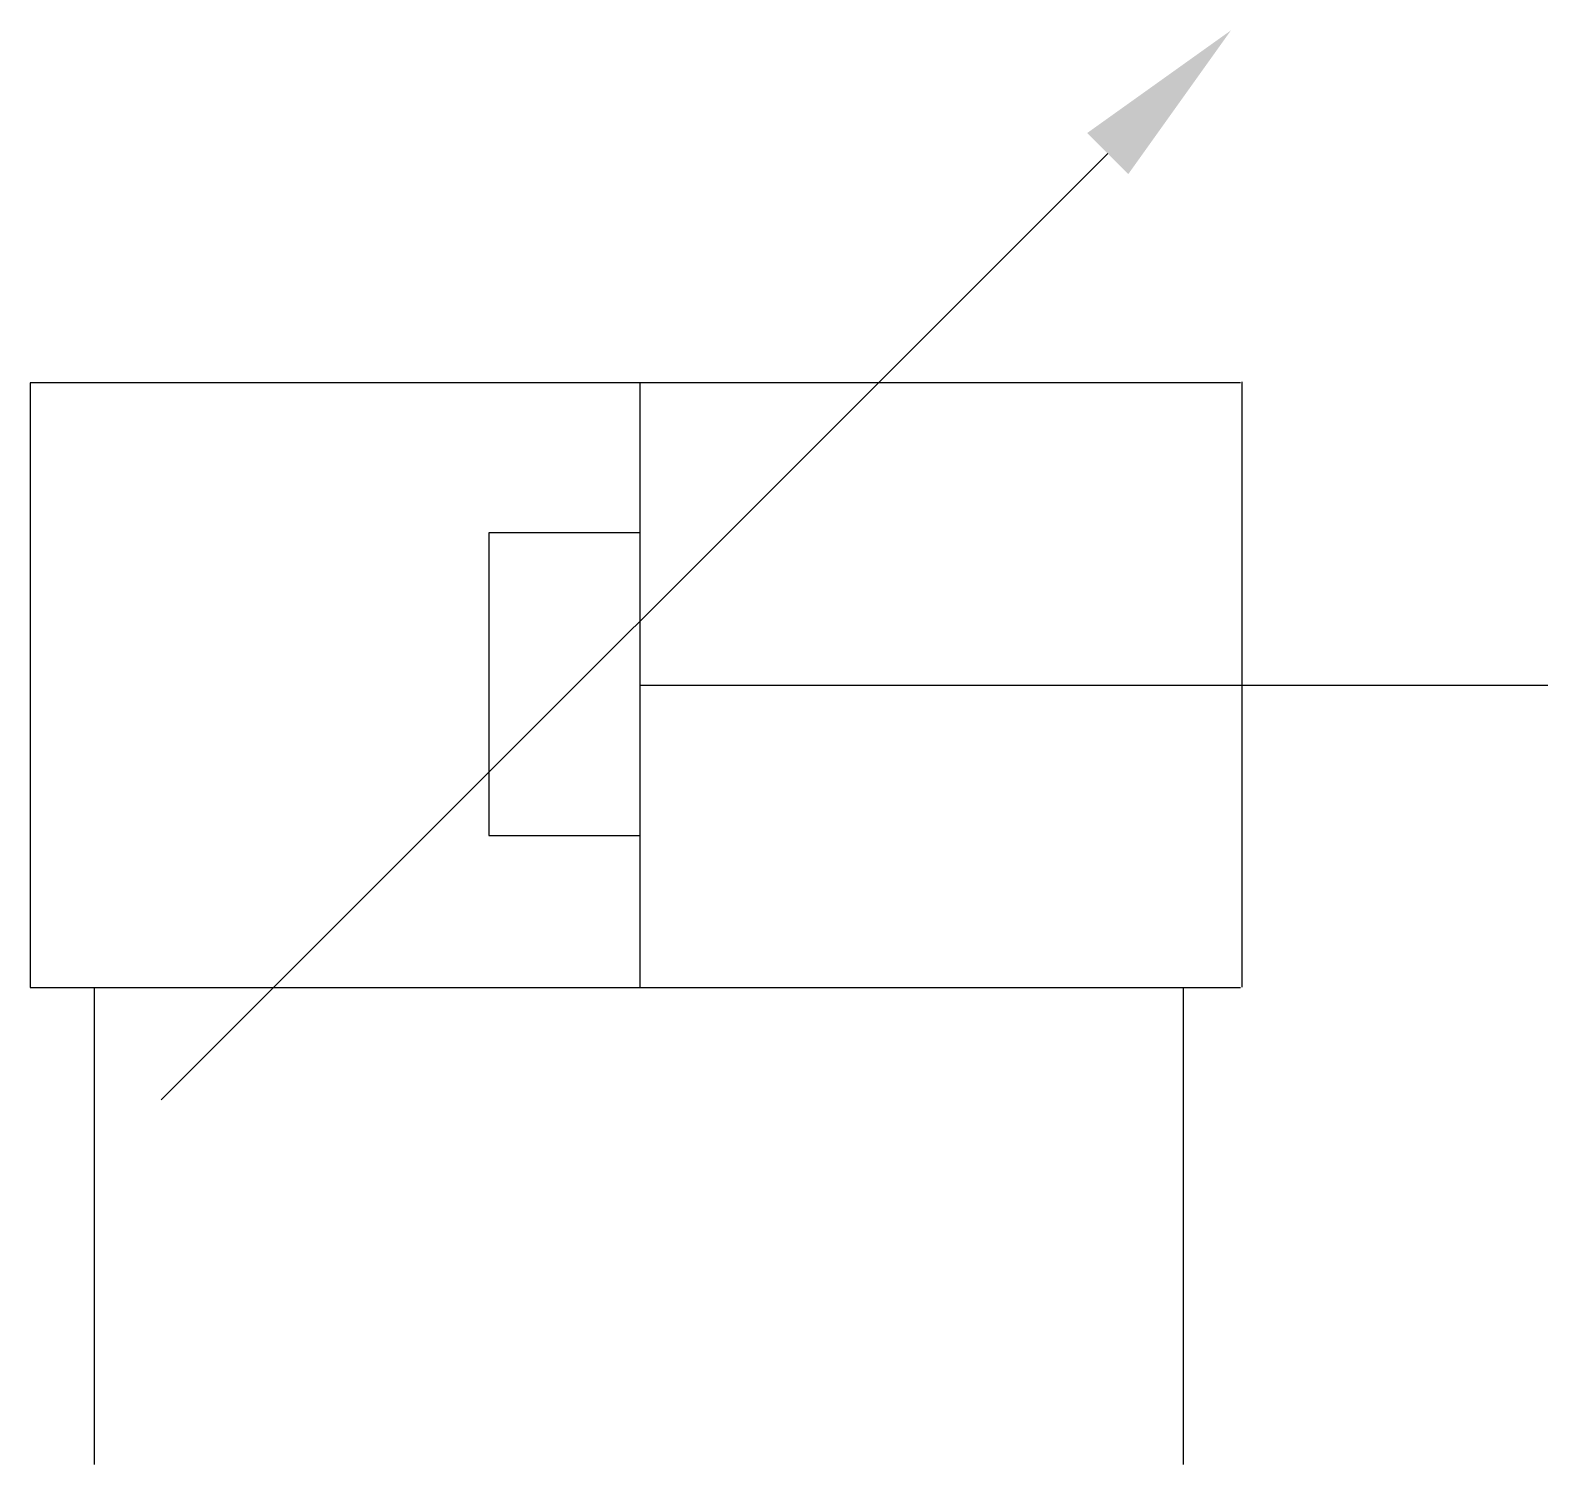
# Model space of a CAD drawing. Extents: x 402.4 to 427.5, y 669.8 to 693.5.
import ezdxf

# ---------------------------------------------------------------- set-up
doc = ezdxf.new("R2010")
doc.units = 0
doc.header["$LTSCALE"] = 5
doc.header["$MEASUREMENT"] = 0
doc.layers.add('11', color=1, linetype='CONTINUOUS')
doc.layers.add('12', color=2, linetype='CONTINUOUS')

# ---------------------------------------------------------------- blocks, each defined once
blk = doc.blocks.new('5222', base_point=(323.297, 243.627))
at = {"layer": '11'}
blk.add_line((339.171, 259.287), (323.53, 243.646), dxfattribs=at)
at = {"layer": '12'}
blk.add_solid([(338.832, 259.627), (339.511, 258.948), (341.208, 261.324)], dxfattribs=at)

msp = doc.modelspace()

# ---------------------------------------------------------------- linework, layer by layer
at = {"layer": '11'}
for p, q in [((422.443, 687.661), (402.443, 687.661)), ((402.443, 687.661), (402.443, 677.661)), ((412.517, 687.661), (412.517, 677.666)), ((422.463, 687.677), (422.463, 677.666)), ((410.02, 685.177), (410.02, 680.177)), ((412.517, 685.177), (410.02, 685.177)), ((412.52, 682.661), (427.52, 682.661)), ((410.02, 680.177), (412.517, 680.177)), ((402.443, 677.661), (422.443, 677.661)), ((403.497, 677.666), (403.497, 669.775)), ((421.497, 677.666), (421.497, 669.775))]:
    msp.add_line(p, q, dxfattribs=at)

# ---------------------------------------------------------------- block references
msp.add_blockref('5222', (404.375, 675.789), dxfattribs=at)

doc.saveas('drawing.dxf')
